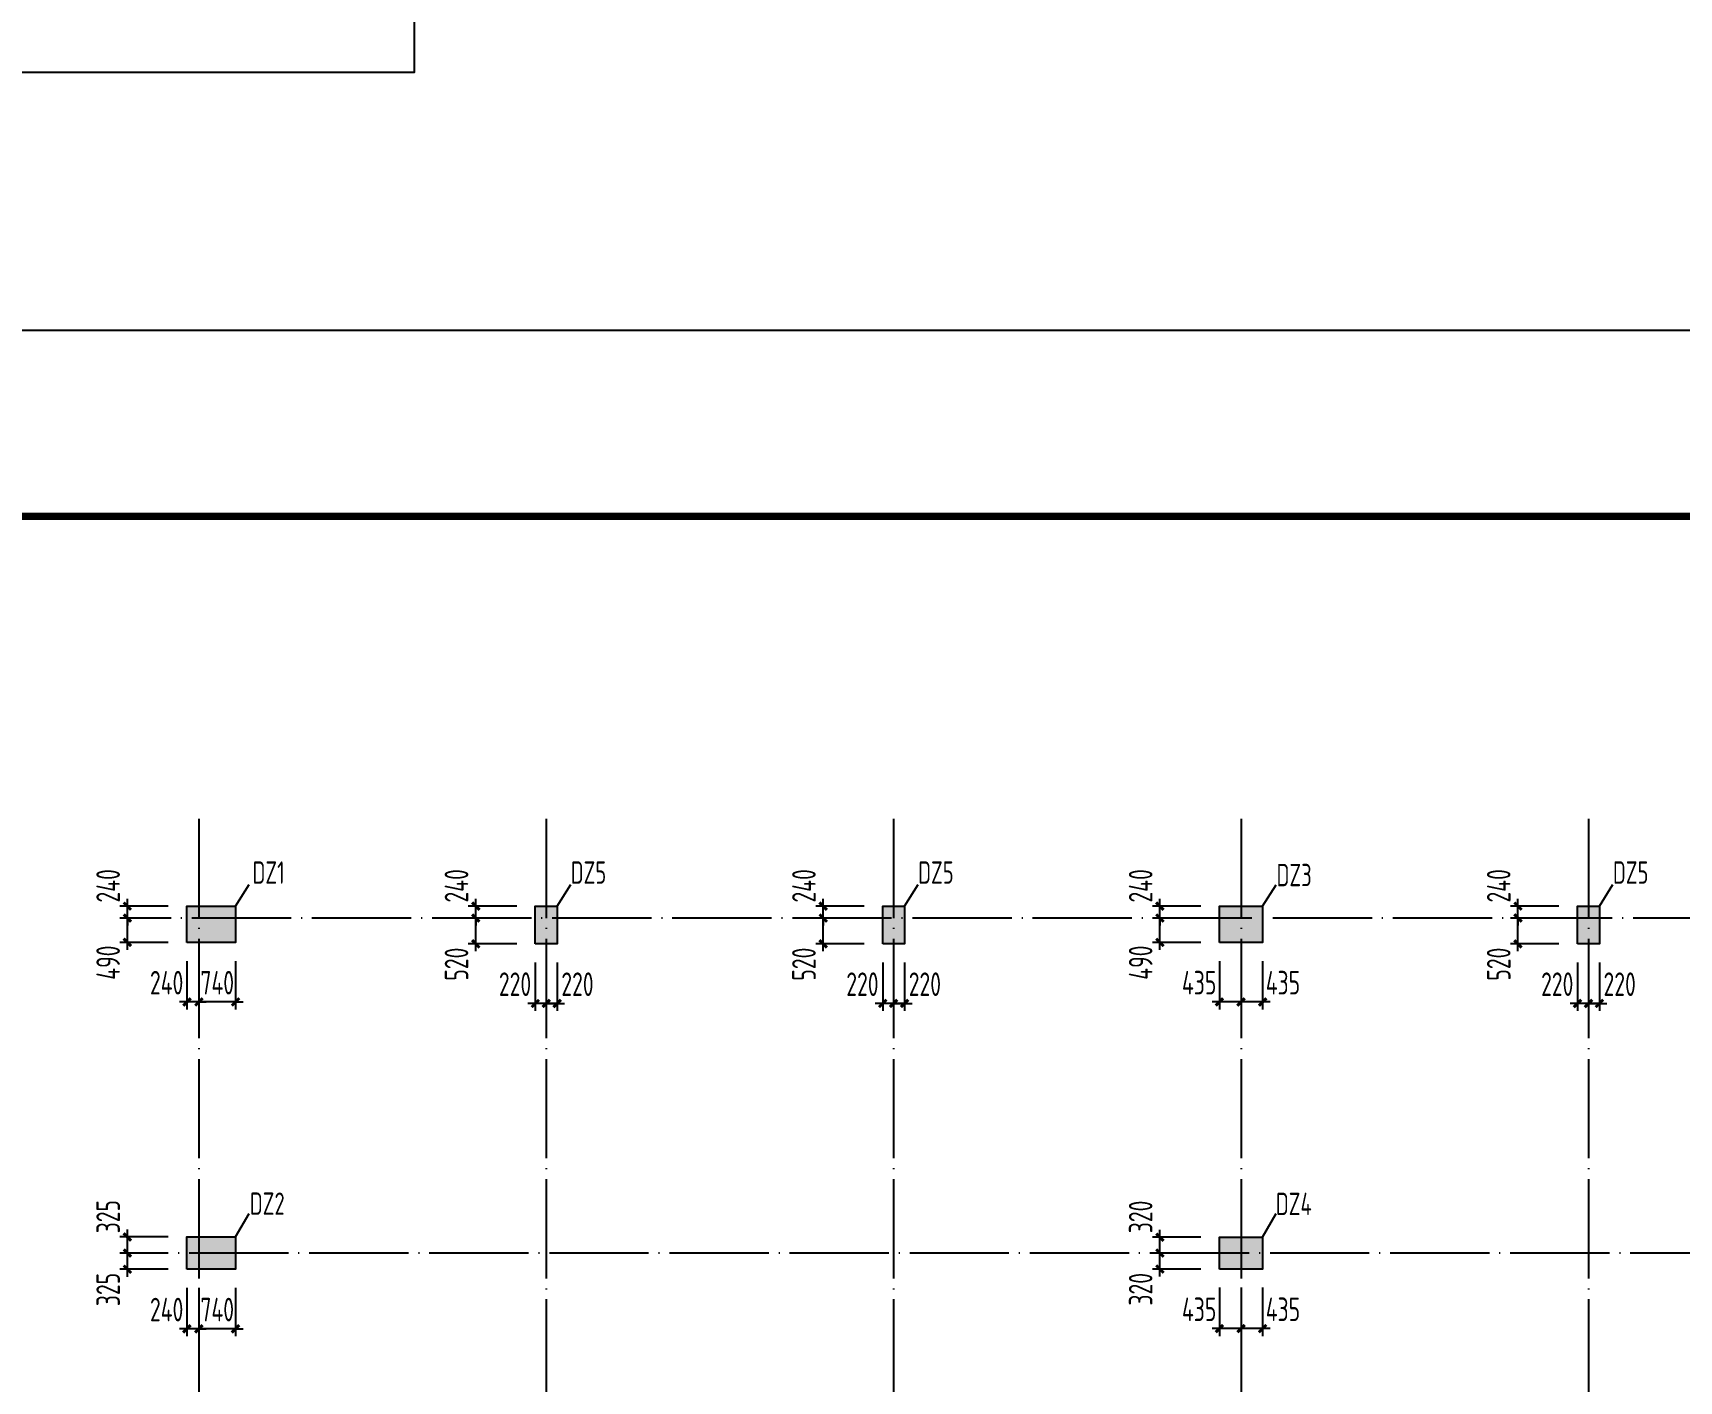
# Model space of a CAD drawing. Extents: x 2072855 to 2883818, y 17306032 to 17674225.
# Drawn here: x 2264666 to 2297835, y 17563977 to 17591136 of the extents above; entities that cross this region are included whole.
import ezdxf
from ezdxf.enums import TextEntityAlignment as Align

# ---------------------------------------------------------------- set-up
doc = ezdxf.new("R2010")
doc.units = 0
doc.header["$LTSCALE"] = 1000
doc.header["$MEASUREMENT"] = 0
doc.linetypes.add('DOTE', pattern=[2.42, 2, -0.2, 0.02, -0.2])
doc.layers.get('Defpoints').update_dxf_attribs({"color": 250})
for name, color, linetype in [('3T_WOOD', 21, 'Continuous'), ('COLU', 253, 'Continuous'), ('COLU_DIM', 3, 'Continuous'), ('COLU_HATCH', 251, 'Continuous'), ('DOTE', 1, 'DOTE'), ('STAIR', 4, 'Continuous'), ('TK', 4, 'Continuous')]:
    doc.layers.add(name, color=color, linetype=linetype)
doc.styles.add('TSSD_Dimension', font='Tssdeng.shx', dxfattribs={"width": 0.7, "bigfont": 'hztxt.shx'})
doc.styles.add('TSSD_REIN', font='tssdeng.shx', dxfattribs={"width": 0.7, "bigfont": 'tssdchn.shx'})
doc.dimstyles.new('TSSD_150_150', dxfattribs={"dimtxt": 475, "dimasz": 150, "dimexe": 150, "dimexo": 375, "dimgap": 150, "dimtad": 1, "dimdec": 0, "dimzin": 0, "dimdsep": 46, "dimtxsty": 'TSSD_Dimension', "dimblk": 'ARCHTICK', "dimcen": 0, "dimdle": 150, "dimclrt": 7, "dimadec": 0, "dimazin": 0, "dimtfac": 1, "dimtdec": 0, "dimtix": 1, "dimtmove": 2, "dimatfit": 3, "dimfxl": 0, "dimtolj": 1, "dimtzin": 0, "dimarcsym": 0})

# ---------------------------------------------------------------- blocks, each defined once
blk = doc.blocks.new('GeYuanFrame_78813756', base_point=(18.76, 4.34))
at = {"layer": 'TK'}
blk.add_lwpolyline([(18.76, 424.34), (686.76, 424.34), (686.76, 4.34), (18.76, 4.34), (18.76, 424.34)], dxfattribs=at)
at = {"layer": 'TK', "const_width": 1}
blk.add_lwpolyline([(676.76, 414.34), (43.76, 414.34), (43.76, 14.34), (676.76, 14.34)], close=True, dxfattribs=at)
blk = doc.blocks.new('_ArchTick')
at = {"color": 0, "linetype": 'ByBlock', "const_width": 0.4}
blk.add_lwpolyline([(-0.5, -0.5), (0.5, 0.5)], dxfattribs=at)
blk = doc.blocks.new('*D321')
at = {"layer": 'COLU_DIM', "color": 0, "lineweight": -2}
for p, q in [((2268009, 17565854), (2268009, 17564879)), ((2268749, 17565854), (2268749, 17564879)), ((2268009, 17565029), (2267859, 17565029)), ((2268749, 17565029), (2268009, 17565029)), ((2268749, 17565029), (2268899, 17565029))]:
    blk.add_line(p, q, dxfattribs=at)
at = {"layer": 'Defpoints', "color": 0}
for p in [(2268009, 17566229), (2268749, 17566229), (2268009, 17565029)]:
    blk.add_point(p, dxfattribs=at)
at = {"layer": 'COLU_DIM', "color": 0, "lineweight": -2, "xscale": 150, "yscale": 150, "zscale": 150}
blk.add_blockref('_ArchTick', (2268009, 17565029), dxfattribs=at)
at = {"layer": 'COLU_DIM', "color": 0, "lineweight": -2, "xscale": 150, "yscale": 150, "zscale": 150, "rotation": 180}
blk.add_blockref('_ArchTick', (2268749, 17565029), dxfattribs=at)
at = {"layer": 'COLU_DIM', "color": 7, "insert": (2268379, 17565417), "char_height": 475, "attachment_point": 5, "style": 'TSSD_Dimension'}
blk.add_mtext('\\A1;740', dxfattribs=at)
blk = doc.blocks.new('*D322')
at = {"layer": 'COLU_DIM', "color": 0, "lineweight": -2}
for p, q in [((2267769, 17565854), (2267769, 17564879)), ((2268009, 17565854), (2268009, 17564879)), ((2267769, 17565029), (2267619, 17565029)), ((2268009, 17565029), (2267769, 17565029)), ((2268009, 17565029), (2268159, 17565029))]:
    blk.add_line(p, q, dxfattribs=at)
at = {"layer": 'Defpoints', "color": 0}
for p in [(2267769, 17566229), (2268009, 17566229), (2267769, 17565029)]:
    blk.add_point(p, dxfattribs=at)
at = {"layer": 'COLU_DIM', "color": 0, "lineweight": -2, "xscale": 150, "yscale": 150, "zscale": 150}
blk.add_blockref('_ArchTick', (2267769, 17565029), dxfattribs=at)
at = {"layer": 'COLU_DIM', "color": 0, "lineweight": -2, "xscale": 150, "yscale": 150, "zscale": 150, "rotation": 180}
blk.add_blockref('_ArchTick', (2268009, 17565029), dxfattribs=at)
at = {"layer": 'COLU_DIM', "color": 7, "insert": (2267360, 17565417), "char_height": 475, "attachment_point": 5, "style": 'TSSD_Dimension'}
blk.add_mtext('\\A1;240', dxfattribs=at)
blk = doc.blocks.new('*D323')
at = {"layer": 'COLU_DIM', "color": 0, "lineweight": -2}
for p, q in [((2267394, 17566554), (2266419, 17566554)), ((2266569, 17566079), (2266569, 17566704)), ((2267394, 17566229), (2266419, 17566229))]:
    blk.add_line(p, q, dxfattribs=at)
at = {"layer": 'Defpoints', "color": 0}
for p in [(2266569, 17566554), (2267769, 17566554), (2267769, 17566229)]:
    blk.add_point(p, dxfattribs=at)
at = {"layer": 'COLU_DIM', "color": 0, "lineweight": -2, "xscale": 150, "yscale": 150, "zscale": 150}
for p, rotation in [((2266569, 17566554), 90), ((2266569, 17566229), 270)]:
    blk.add_blockref('_ArchTick', p, dxfattribs=dict(at, rotation=rotation))
at = {"layer": 'COLU_DIM', "color": 7, "insert": (2266181, 17565821), "char_height": 475, "attachment_point": 5, "rotation": 90, "style": 'TSSD_Dimension'}
blk.add_mtext('\\A1;325', dxfattribs=at)
blk = doc.blocks.new('*D324')
at = {"layer": 'COLU_DIM', "color": 0, "lineweight": -2}
for p, q in [((2267394, 17566879), (2266419, 17566879)), ((2266569, 17566404), (2266569, 17567029)), ((2267394, 17566554), (2266419, 17566554))]:
    blk.add_line(p, q, dxfattribs=at)
at = {"layer": 'Defpoints', "color": 0}
for p in [(2266569, 17566879), (2267769, 17566879), (2267769, 17566554)]:
    blk.add_point(p, dxfattribs=at)
at = {"layer": 'COLU_DIM', "color": 0, "lineweight": -2, "xscale": 150, "yscale": 150, "zscale": 150}
for p, rotation in [((2266569, 17566879), 90), ((2266569, 17566554), 270)]:
    blk.add_blockref('_ArchTick', p, dxfattribs=dict(at, rotation=rotation))
at = {"layer": 'COLU_DIM', "color": 7, "insert": (2266181, 17567288), "char_height": 475, "attachment_point": 5, "rotation": 90, "style": 'TSSD_Dimension'}
blk.add_mtext('\\A1;325', dxfattribs=at)
blk = doc.blocks.new('*D325')
at = {"layer": 'COLU_DIM', "color": 0, "lineweight": -2}
for p, q in [((2268009, 17572439), (2268009, 17571464)), ((2268749, 17572439), (2268749, 17571464)), ((2268009, 17571614), (2267859, 17571614)), ((2268749, 17571614), (2268009, 17571614)), ((2268749, 17571614), (2268899, 17571614))]:
    blk.add_line(p, q, dxfattribs=at)
at = {"layer": 'Defpoints', "color": 0}
for p in [(2268009, 17572814), (2268749, 17572814), (2268009, 17571614)]:
    blk.add_point(p, dxfattribs=at)
at = {"layer": 'COLU_DIM', "color": 0, "lineweight": -2, "xscale": 150, "yscale": 150, "zscale": 150}
blk.add_blockref('_ArchTick', (2268009, 17571614), dxfattribs=at)
at = {"layer": 'COLU_DIM', "color": 0, "lineweight": -2, "xscale": 150, "yscale": 150, "zscale": 150, "rotation": 180}
blk.add_blockref('_ArchTick', (2268749, 17571614), dxfattribs=at)
at = {"layer": 'COLU_DIM', "color": 7, "insert": (2268379, 17572002), "char_height": 475, "attachment_point": 5, "style": 'TSSD_Dimension'}
blk.add_mtext('\\A1;740', dxfattribs=at)
blk = doc.blocks.new('*D326')
at = {"layer": 'COLU_DIM', "color": 0, "lineweight": -2}
for p, q in [((2267769, 17572439), (2267769, 17571464)), ((2268009, 17572439), (2268009, 17571464)), ((2267769, 17571614), (2267619, 17571614)), ((2268009, 17571614), (2267769, 17571614)), ((2268009, 17571614), (2268159, 17571614))]:
    blk.add_line(p, q, dxfattribs=at)
at = {"layer": 'Defpoints', "color": 0}
for p in [(2267769, 17572814), (2268009, 17572814), (2267769, 17571614)]:
    blk.add_point(p, dxfattribs=at)
at = {"layer": 'COLU_DIM', "color": 0, "lineweight": -2, "xscale": 150, "yscale": 150, "zscale": 150}
blk.add_blockref('_ArchTick', (2267769, 17571614), dxfattribs=at)
at = {"layer": 'COLU_DIM', "color": 0, "lineweight": -2, "xscale": 150, "yscale": 150, "zscale": 150, "rotation": 180}
blk.add_blockref('_ArchTick', (2268009, 17571614), dxfattribs=at)
at = {"layer": 'COLU_DIM', "color": 7, "insert": (2267360, 17572002), "char_height": 475, "attachment_point": 5, "style": 'TSSD_Dimension'}
blk.add_mtext('\\A1;240', dxfattribs=at)
blk = doc.blocks.new('*D327')
at = {"layer": 'COLU_DIM', "color": 0, "lineweight": -2}
for p, q in [((2267394, 17573304), (2266419, 17573304)), ((2266569, 17572664), (2266569, 17573454)), ((2267394, 17572814), (2266419, 17572814))]:
    blk.add_line(p, q, dxfattribs=at)
at = {"layer": 'Defpoints', "color": 0}
for p in [(2266569, 17573304), (2267769, 17573304), (2267769, 17572814)]:
    blk.add_point(p, dxfattribs=at)
at = {"layer": 'COLU_DIM', "color": 0, "lineweight": -2, "xscale": 150, "yscale": 150, "zscale": 150}
for p, rotation in [((2266569, 17573304), 90), ((2266569, 17572814), 270)]:
    blk.add_blockref('_ArchTick', p, dxfattribs=dict(at, rotation=rotation))
at = {"layer": 'COLU_DIM', "color": 7, "insert": (2266181, 17572406), "char_height": 475, "attachment_point": 5, "rotation": 90, "style": 'TSSD_Dimension'}
blk.add_mtext('\\A1;490', dxfattribs=at)
blk = doc.blocks.new('*D328')
at = {"layer": 'COLU_DIM', "color": 0, "lineweight": -2}
for p, q in [((2267394, 17573544), (2266419, 17573544)), ((2266569, 17573544), (2266569, 17573694)), ((2266569, 17573304), (2266569, 17573544)), ((2267394, 17573304), (2266419, 17573304)), ((2266569, 17573304), (2266569, 17573154))]:
    blk.add_line(p, q, dxfattribs=at)
at = {"layer": 'Defpoints', "color": 0}
for p in [(2266569, 17573544), (2267769, 17573544), (2267769, 17573304)]:
    blk.add_point(p, dxfattribs=at)
at = {"layer": 'COLU_DIM', "color": 0, "lineweight": -2, "xscale": 150, "yscale": 150, "zscale": 150}
for p, rotation in [((2266569, 17573544), 270), ((2266569, 17573304), 90)]:
    blk.add_blockref('_ArchTick', p, dxfattribs=dict(at, rotation=rotation))
at = {"layer": 'COLU_DIM', "color": 7, "insert": (2266181, 17573953), "char_height": 475, "attachment_point": 5, "rotation": 90, "style": 'TSSD_Dimension'}
blk.add_mtext('\\A1;240', dxfattribs=at)
blk = doc.blocks.new('*D337')
at = {"layer": 'COLU_DIM', "color": 0, "lineweight": -2}
for p, q in [((2289009, 17572439), (2289009, 17571464)), ((2289444, 17572439), (2289444, 17571464)), ((2289594, 17571614), (2288859, 17571614))]:
    blk.add_line(p, q, dxfattribs=at)
at = {"layer": 'Defpoints', "color": 0}
for p in [(2289009, 17572814), (2289444, 17572814), (2289009, 17571614)]:
    blk.add_point(p, dxfattribs=at)
at = {"layer": 'COLU_DIM', "color": 0, "lineweight": -2, "xscale": 150, "yscale": 150, "zscale": 150, "rotation": 180}
blk.add_blockref('_ArchTick', (2289009, 17571614), dxfattribs=at)
at = {"layer": 'COLU_DIM', "color": 0, "lineweight": -2, "xscale": 150, "yscale": 150, "zscale": 150}
blk.add_blockref('_ArchTick', (2289444, 17571614), dxfattribs=at)
at = {"layer": 'COLU_DIM', "color": 7, "insert": (2289853, 17572002), "char_height": 475, "attachment_point": 5, "style": 'TSSD_Dimension'}
blk.add_mtext('\\A1;435', dxfattribs=at)
blk = doc.blocks.new('*D338')
at = {"layer": 'COLU_DIM', "color": 0, "lineweight": -2}
for p, q in [((2288574, 17572439), (2288574, 17571464)), ((2289009, 17572439), (2289009, 17571464)), ((2289159, 17571614), (2288424, 17571614))]:
    blk.add_line(p, q, dxfattribs=at)
at = {"layer": 'Defpoints', "color": 0}
for p in [(2288574, 17572814), (2289009, 17572814), (2288574, 17571614)]:
    blk.add_point(p, dxfattribs=at)
at = {"layer": 'COLU_DIM', "color": 0, "lineweight": -2, "xscale": 150, "yscale": 150, "zscale": 150, "rotation": 180}
blk.add_blockref('_ArchTick', (2288574, 17571614), dxfattribs=at)
at = {"layer": 'COLU_DIM', "color": 0, "lineweight": -2, "xscale": 150, "yscale": 150, "zscale": 150}
blk.add_blockref('_ArchTick', (2289009, 17571614), dxfattribs=at)
at = {"layer": 'COLU_DIM', "color": 7, "insert": (2288165, 17572002), "char_height": 475, "attachment_point": 5, "style": 'TSSD_Dimension'}
blk.add_mtext('\\A1;435', dxfattribs=at)
blk = doc.blocks.new('*D339')
at = {"layer": 'COLU_DIM', "color": 0, "lineweight": -2}
for p, q in [((2288199, 17573304), (2287224, 17573304)), ((2287374, 17572664), (2287374, 17573454)), ((2288199, 17572814), (2287224, 17572814))]:
    blk.add_line(p, q, dxfattribs=at)
at = {"layer": 'Defpoints', "color": 0}
for p in [(2287374, 17573304), (2288574, 17573304), (2288574, 17572814)]:
    blk.add_point(p, dxfattribs=at)
at = {"layer": 'COLU_DIM', "color": 0, "lineweight": -2, "xscale": 150, "yscale": 150, "zscale": 150}
for p, rotation in [((2287374, 17573304), 90), ((2287374, 17572814), 270)]:
    blk.add_blockref('_ArchTick', p, dxfattribs=dict(at, rotation=rotation))
at = {"layer": 'COLU_DIM', "color": 7, "insert": (2286986, 17572406), "char_height": 475, "attachment_point": 5, "rotation": 90, "style": 'TSSD_Dimension'}
blk.add_mtext('\\A1;490', dxfattribs=at)
blk = doc.blocks.new('*D340')
at = {"layer": 'COLU_DIM', "color": 0, "lineweight": -2}
for p, q in [((2288199, 17573544), (2287224, 17573544)), ((2287374, 17573544), (2287374, 17573694)), ((2287374, 17573304), (2287374, 17573544)), ((2288199, 17573304), (2287224, 17573304)), ((2287374, 17573304), (2287374, 17573154))]:
    blk.add_line(p, q, dxfattribs=at)
at = {"layer": 'Defpoints', "color": 0}
for p in [(2287374, 17573544), (2288574, 17573544), (2288574, 17573304)]:
    blk.add_point(p, dxfattribs=at)
at = {"layer": 'COLU_DIM', "color": 0, "lineweight": -2, "xscale": 150, "yscale": 150, "zscale": 150}
for p, rotation in [((2287374, 17573544), 270), ((2287374, 17573304), 90)]:
    blk.add_blockref('_ArchTick', p, dxfattribs=dict(at, rotation=rotation))
at = {"layer": 'COLU_DIM', "color": 7, "insert": (2286986, 17573953), "char_height": 475, "attachment_point": 5, "rotation": 90, "style": 'TSSD_Dimension'}
blk.add_mtext('\\A1;240', dxfattribs=at)
blk = doc.blocks.new('*D341')
at = {"layer": 'COLU_DIM', "color": 0, "lineweight": -2}
for p, q in [((2289009, 17565859), (2289009, 17564884)), ((2289444, 17565859), (2289444, 17564884)), ((2289594, 17565034), (2288859, 17565034))]:
    blk.add_line(p, q, dxfattribs=at)
at = {"layer": 'Defpoints', "color": 0}
for p in [(2289009, 17566234), (2289444, 17566234), (2289009, 17565034)]:
    blk.add_point(p, dxfattribs=at)
at = {"layer": 'COLU_DIM', "color": 0, "lineweight": -2, "xscale": 150, "yscale": 150, "zscale": 150, "rotation": 180}
blk.add_blockref('_ArchTick', (2289009, 17565034), dxfattribs=at)
at = {"layer": 'COLU_DIM', "color": 0, "lineweight": -2, "xscale": 150, "yscale": 150, "zscale": 150}
blk.add_blockref('_ArchTick', (2289444, 17565034), dxfattribs=at)
at = {"layer": 'COLU_DIM', "color": 7, "insert": (2289853, 17565422), "char_height": 475, "attachment_point": 5, "style": 'TSSD_Dimension'}
blk.add_mtext('\\A1;435', dxfattribs=at)
blk = doc.blocks.new('*D342')
at = {"layer": 'COLU_DIM', "color": 0, "lineweight": -2}
for p, q in [((2288574, 17565859), (2288574, 17564884)), ((2289009, 17565859), (2289009, 17564884)), ((2289159, 17565034), (2288424, 17565034))]:
    blk.add_line(p, q, dxfattribs=at)
at = {"layer": 'Defpoints', "color": 0}
for p in [(2288574, 17566234), (2289009, 17566234), (2288574, 17565034)]:
    blk.add_point(p, dxfattribs=at)
at = {"layer": 'COLU_DIM', "color": 0, "lineweight": -2, "xscale": 150, "yscale": 150, "zscale": 150, "rotation": 180}
blk.add_blockref('_ArchTick', (2288574, 17565034), dxfattribs=at)
at = {"layer": 'COLU_DIM', "color": 0, "lineweight": -2, "xscale": 150, "yscale": 150, "zscale": 150}
blk.add_blockref('_ArchTick', (2289009, 17565034), dxfattribs=at)
at = {"layer": 'COLU_DIM', "color": 7, "insert": (2288165, 17565422), "char_height": 475, "attachment_point": 5, "style": 'TSSD_Dimension'}
blk.add_mtext('\\A1;435', dxfattribs=at)
blk = doc.blocks.new('*D343')
at = {"layer": 'COLU_DIM', "color": 0, "lineweight": -2}
for p, q in [((2288199, 17566554), (2287224, 17566554)), ((2287374, 17566084), (2287374, 17566704)), ((2288199, 17566234), (2287224, 17566234))]:
    blk.add_line(p, q, dxfattribs=at)
at = {"layer": 'Defpoints', "color": 0}
for p in [(2287374, 17566554), (2288574, 17566554), (2288574, 17566234)]:
    blk.add_point(p, dxfattribs=at)
at = {"layer": 'COLU_DIM', "color": 0, "lineweight": -2, "xscale": 150, "yscale": 150, "zscale": 150}
for p, rotation in [((2287374, 17566554), 90), ((2287374, 17566234), 270)]:
    blk.add_blockref('_ArchTick', p, dxfattribs=dict(at, rotation=rotation))
at = {"layer": 'COLU_DIM', "color": 7, "insert": (2286986, 17565826), "char_height": 475, "attachment_point": 5, "rotation": 90, "style": 'TSSD_Dimension'}
blk.add_mtext('\\A1;320', dxfattribs=at)
blk = doc.blocks.new('*D344')
at = {"layer": 'COLU_DIM', "color": 0, "lineweight": -2}
for p, q in [((2288199, 17566874), (2287224, 17566874)), ((2287374, 17566404), (2287374, 17567024)), ((2288199, 17566554), (2287224, 17566554))]:
    blk.add_line(p, q, dxfattribs=at)
at = {"layer": 'Defpoints', "color": 0}
for p in [(2287374, 17566874), (2288574, 17566874), (2288574, 17566554)]:
    blk.add_point(p, dxfattribs=at)
at = {"layer": 'COLU_DIM', "color": 0, "lineweight": -2, "xscale": 150, "yscale": 150, "zscale": 150}
for p, rotation in [((2287374, 17566874), 90), ((2287374, 17566554), 270)]:
    blk.add_blockref('_ArchTick', p, dxfattribs=dict(at, rotation=rotation))
at = {"layer": 'COLU_DIM', "color": 7, "insert": (2286986, 17567283), "char_height": 475, "attachment_point": 5, "rotation": 90, "style": 'TSSD_Dimension'}
blk.add_mtext('\\A1;320', dxfattribs=at)
blk = doc.blocks.new('*D429')
at = {"layer": 'COLU_DIM', "color": 0, "lineweight": -2}
for p, q in [((2275009, 17572409), (2275009, 17571434)), ((2275229, 17572409), (2275229, 17571434)), ((2275009, 17571584), (2274859, 17571584)), ((2275229, 17571584), (2275009, 17571584)), ((2275229, 17571584), (2275379, 17571584))]:
    blk.add_line(p, q, dxfattribs=at)
at = {"layer": 'Defpoints', "color": 0}
for p in [(2275009, 17572784), (2275229, 17572784), (2275009, 17571584)]:
    blk.add_point(p, dxfattribs=at)
at = {"layer": 'COLU_DIM', "color": 0, "lineweight": -2, "xscale": 150, "yscale": 150, "zscale": 150}
blk.add_blockref('_ArchTick', (2275009, 17571584), dxfattribs=at)
at = {"layer": 'COLU_DIM', "color": 0, "lineweight": -2, "xscale": 150, "yscale": 150, "zscale": 150, "rotation": 180}
blk.add_blockref('_ArchTick', (2275229, 17571584), dxfattribs=at)
at = {"layer": 'COLU_DIM', "color": 7, "insert": (2275638, 17571972), "char_height": 475, "attachment_point": 5, "style": 'TSSD_Dimension'}
blk.add_mtext('\\A1;220', dxfattribs=at)
blk = doc.blocks.new('*D430')
at = {"layer": 'COLU_DIM', "color": 0, "lineweight": -2}
for p, q in [((2274789, 17572409), (2274789, 17571434)), ((2275009, 17572409), (2275009, 17571434)), ((2274789, 17571584), (2274639, 17571584)), ((2275009, 17571584), (2274789, 17571584)), ((2275009, 17571584), (2275159, 17571584))]:
    blk.add_line(p, q, dxfattribs=at)
at = {"layer": 'Defpoints', "color": 0}
for p in [(2274789, 17572784), (2275009, 17572784), (2274789, 17571584)]:
    blk.add_point(p, dxfattribs=at)
at = {"layer": 'COLU_DIM', "color": 0, "lineweight": -2, "xscale": 150, "yscale": 150, "zscale": 150}
blk.add_blockref('_ArchTick', (2274789, 17571584), dxfattribs=at)
at = {"layer": 'COLU_DIM', "color": 0, "lineweight": -2, "xscale": 150, "yscale": 150, "zscale": 150, "rotation": 180}
blk.add_blockref('_ArchTick', (2275009, 17571584), dxfattribs=at)
at = {"layer": 'COLU_DIM', "color": 7, "insert": (2274380, 17571972), "char_height": 475, "attachment_point": 5, "style": 'TSSD_Dimension'}
blk.add_mtext('\\A1;220', dxfattribs=at)
blk = doc.blocks.new('*D431')
at = {"layer": 'COLU_DIM', "color": 0, "lineweight": -2}
for p, q in [((2274414, 17573304), (2273439, 17573304)), ((2273589, 17572634), (2273589, 17573454)), ((2274414, 17572784), (2273439, 17572784))]:
    blk.add_line(p, q, dxfattribs=at)
at = {"layer": 'Defpoints', "color": 0}
for p in [(2273589, 17573304), (2274789, 17573304), (2274789, 17572784)]:
    blk.add_point(p, dxfattribs=at)
at = {"layer": 'COLU_DIM', "color": 0, "lineweight": -2, "xscale": 150, "yscale": 150, "zscale": 150}
for p, rotation in [((2273589, 17573304), 90), ((2273589, 17572784), 270)]:
    blk.add_blockref('_ArchTick', p, dxfattribs=dict(at, rotation=rotation))
at = {"layer": 'COLU_DIM', "color": 7, "insert": (2273201, 17572376), "char_height": 475, "attachment_point": 5, "rotation": 90, "style": 'TSSD_Dimension'}
blk.add_mtext('\\A1;520', dxfattribs=at)
blk = doc.blocks.new('*D432')
at = {"layer": 'COLU_DIM', "color": 0, "lineweight": -2}
for p, q in [((2274414, 17573544), (2273439, 17573544)), ((2273589, 17573544), (2273589, 17573694)), ((2273589, 17573304), (2273589, 17573544)), ((2274414, 17573304), (2273439, 17573304)), ((2273589, 17573304), (2273589, 17573154))]:
    blk.add_line(p, q, dxfattribs=at)
at = {"layer": 'Defpoints', "color": 0}
for p in [(2273589, 17573544), (2274789, 17573544), (2274789, 17573304)]:
    blk.add_point(p, dxfattribs=at)
at = {"layer": 'COLU_DIM', "color": 0, "lineweight": -2, "xscale": 150, "yscale": 150, "zscale": 150}
for p, rotation in [((2273589, 17573544), 270), ((2273589, 17573304), 90)]:
    blk.add_blockref('_ArchTick', p, dxfattribs=dict(at, rotation=rotation))
at = {"layer": 'COLU_DIM', "color": 7, "insert": (2273201, 17573953), "char_height": 475, "attachment_point": 5, "rotation": 90, "style": 'TSSD_Dimension'}
blk.add_mtext('\\A1;240', dxfattribs=at)
blk = doc.blocks.new('*D433')
at = {"layer": 'COLU_DIM', "color": 0, "lineweight": -2}
for p, q in [((2282009, 17572409), (2282009, 17571434)), ((2282229, 17572409), (2282229, 17571434)), ((2282009, 17571584), (2281859, 17571584)), ((2282229, 17571584), (2282009, 17571584)), ((2282229, 17571584), (2282379, 17571584))]:
    blk.add_line(p, q, dxfattribs=at)
at = {"layer": 'Defpoints', "color": 0}
for p in [(2282009, 17572784), (2282229, 17572784), (2282009, 17571584)]:
    blk.add_point(p, dxfattribs=at)
at = {"layer": 'COLU_DIM', "color": 0, "lineweight": -2, "xscale": 150, "yscale": 150, "zscale": 150}
blk.add_blockref('_ArchTick', (2282009, 17571584), dxfattribs=at)
at = {"layer": 'COLU_DIM', "color": 0, "lineweight": -2, "xscale": 150, "yscale": 150, "zscale": 150, "rotation": 180}
blk.add_blockref('_ArchTick', (2282229, 17571584), dxfattribs=at)
at = {"layer": 'COLU_DIM', "color": 7, "insert": (2282638, 17571972), "char_height": 475, "attachment_point": 5, "style": 'TSSD_Dimension'}
blk.add_mtext('\\A1;220', dxfattribs=at)
blk = doc.blocks.new('*D434')
at = {"layer": 'COLU_DIM', "color": 0, "lineweight": -2}
for p, q in [((2281789, 17572409), (2281789, 17571434)), ((2282009, 17572409), (2282009, 17571434)), ((2281789, 17571584), (2281639, 17571584)), ((2282009, 17571584), (2281789, 17571584)), ((2282009, 17571584), (2282159, 17571584))]:
    blk.add_line(p, q, dxfattribs=at)
at = {"layer": 'Defpoints', "color": 0}
for p in [(2281789, 17572784), (2282009, 17572784), (2281789, 17571584)]:
    blk.add_point(p, dxfattribs=at)
at = {"layer": 'COLU_DIM', "color": 0, "lineweight": -2, "xscale": 150, "yscale": 150, "zscale": 150}
blk.add_blockref('_ArchTick', (2281789, 17571584), dxfattribs=at)
at = {"layer": 'COLU_DIM', "color": 0, "lineweight": -2, "xscale": 150, "yscale": 150, "zscale": 150, "rotation": 180}
blk.add_blockref('_ArchTick', (2282009, 17571584), dxfattribs=at)
at = {"layer": 'COLU_DIM', "color": 7, "insert": (2281380, 17571972), "char_height": 475, "attachment_point": 5, "style": 'TSSD_Dimension'}
blk.add_mtext('\\A1;220', dxfattribs=at)
blk = doc.blocks.new('*D435')
at = {"layer": 'COLU_DIM', "color": 0, "lineweight": -2}
for p, q in [((2281414, 17573304), (2280439, 17573304)), ((2280589, 17572634), (2280589, 17573454)), ((2281414, 17572784), (2280439, 17572784))]:
    blk.add_line(p, q, dxfattribs=at)
at = {"layer": 'Defpoints', "color": 0}
for p in [(2280589, 17573304), (2281789, 17573304), (2281789, 17572784)]:
    blk.add_point(p, dxfattribs=at)
at = {"layer": 'COLU_DIM', "color": 0, "lineweight": -2, "xscale": 150, "yscale": 150, "zscale": 150}
for p, rotation in [((2280589, 17573304), 90), ((2280589, 17572784), 270)]:
    blk.add_blockref('_ArchTick', p, dxfattribs=dict(at, rotation=rotation))
at = {"layer": 'COLU_DIM', "color": 7, "insert": (2280201, 17572376), "char_height": 475, "attachment_point": 5, "rotation": 90, "style": 'TSSD_Dimension'}
blk.add_mtext('\\A1;520', dxfattribs=at)
blk = doc.blocks.new('*D436')
at = {"layer": 'COLU_DIM', "color": 0, "lineweight": -2}
for p, q in [((2281414, 17573544), (2280439, 17573544)), ((2280589, 17573544), (2280589, 17573694)), ((2280589, 17573304), (2280589, 17573544)), ((2281414, 17573304), (2280439, 17573304)), ((2280589, 17573304), (2280589, 17573154))]:
    blk.add_line(p, q, dxfattribs=at)
at = {"layer": 'Defpoints', "color": 0}
for p in [(2280589, 17573544), (2281789, 17573544), (2281789, 17573304)]:
    blk.add_point(p, dxfattribs=at)
at = {"layer": 'COLU_DIM', "color": 0, "lineweight": -2, "xscale": 150, "yscale": 150, "zscale": 150}
for p, rotation in [((2280589, 17573544), 270), ((2280589, 17573304), 90)]:
    blk.add_blockref('_ArchTick', p, dxfattribs=dict(at, rotation=rotation))
at = {"layer": 'COLU_DIM', "color": 7, "insert": (2280201, 17573953), "char_height": 475, "attachment_point": 5, "rotation": 90, "style": 'TSSD_Dimension'}
blk.add_mtext('\\A1;240', dxfattribs=at)
blk = doc.blocks.new('*D437')
at = {"layer": 'COLU_DIM', "color": 0, "lineweight": -2}
for p, q in [((2296009, 17572409), (2296009, 17571434)), ((2296229, 17572409), (2296229, 17571434)), ((2296009, 17571584), (2295859, 17571584)), ((2296229, 17571584), (2296009, 17571584)), ((2296229, 17571584), (2296379, 17571584))]:
    blk.add_line(p, q, dxfattribs=at)
at = {"layer": 'Defpoints', "color": 0}
for p in [(2296009, 17572784), (2296229, 17572784), (2296009, 17571584)]:
    blk.add_point(p, dxfattribs=at)
at = {"layer": 'COLU_DIM', "color": 0, "lineweight": -2, "xscale": 150, "yscale": 150, "zscale": 150}
blk.add_blockref('_ArchTick', (2296009, 17571584), dxfattribs=at)
at = {"layer": 'COLU_DIM', "color": 0, "lineweight": -2, "xscale": 150, "yscale": 150, "zscale": 150, "rotation": 180}
blk.add_blockref('_ArchTick', (2296229, 17571584), dxfattribs=at)
at = {"layer": 'COLU_DIM', "color": 7, "insert": (2296638, 17571972), "char_height": 475, "attachment_point": 5, "style": 'TSSD_Dimension'}
blk.add_mtext('\\A1;220', dxfattribs=at)
blk = doc.blocks.new('*D438')
at = {"layer": 'COLU_DIM', "color": 0, "lineweight": -2}
for p, q in [((2295789, 17572409), (2295789, 17571434)), ((2296009, 17572409), (2296009, 17571434)), ((2295789, 17571584), (2295639, 17571584)), ((2296009, 17571584), (2295789, 17571584)), ((2296009, 17571584), (2296159, 17571584))]:
    blk.add_line(p, q, dxfattribs=at)
at = {"layer": 'Defpoints', "color": 0}
for p in [(2295789, 17572784), (2296009, 17572784), (2295789, 17571584)]:
    blk.add_point(p, dxfattribs=at)
at = {"layer": 'COLU_DIM', "color": 0, "lineweight": -2, "xscale": 150, "yscale": 150, "zscale": 150}
blk.add_blockref('_ArchTick', (2295789, 17571584), dxfattribs=at)
at = {"layer": 'COLU_DIM', "color": 0, "lineweight": -2, "xscale": 150, "yscale": 150, "zscale": 150, "rotation": 180}
blk.add_blockref('_ArchTick', (2296009, 17571584), dxfattribs=at)
at = {"layer": 'COLU_DIM', "color": 7, "insert": (2295380, 17571972), "char_height": 475, "attachment_point": 5, "style": 'TSSD_Dimension'}
blk.add_mtext('\\A1;220', dxfattribs=at)
blk = doc.blocks.new('*D439')
at = {"layer": 'COLU_DIM', "color": 0, "lineweight": -2}
for p, q in [((2295414, 17573304), (2294439, 17573304)), ((2294589, 17572634), (2294589, 17573454)), ((2295414, 17572784), (2294439, 17572784))]:
    blk.add_line(p, q, dxfattribs=at)
at = {"layer": 'Defpoints', "color": 0}
for p in [(2294589, 17573304), (2295789, 17573304), (2295789, 17572784)]:
    blk.add_point(p, dxfattribs=at)
at = {"layer": 'COLU_DIM', "color": 0, "lineweight": -2, "xscale": 150, "yscale": 150, "zscale": 150}
for p, rotation in [((2294589, 17573304), 90), ((2294589, 17572784), 270)]:
    blk.add_blockref('_ArchTick', p, dxfattribs=dict(at, rotation=rotation))
at = {"layer": 'COLU_DIM', "color": 7, "insert": (2294201, 17572376), "char_height": 475, "attachment_point": 5, "rotation": 90, "style": 'TSSD_Dimension'}
blk.add_mtext('\\A1;520', dxfattribs=at)
blk = doc.blocks.new('*D440')
at = {"layer": 'COLU_DIM', "color": 0, "lineweight": -2}
for p, q in [((2295414, 17573544), (2294439, 17573544)), ((2294589, 17573544), (2294589, 17573694)), ((2294589, 17573304), (2294589, 17573544)), ((2295414, 17573304), (2294439, 17573304)), ((2294589, 17573304), (2294589, 17573154))]:
    blk.add_line(p, q, dxfattribs=at)
at = {"layer": 'Defpoints', "color": 0}
for p in [(2294589, 17573544), (2295789, 17573544), (2295789, 17573304)]:
    blk.add_point(p, dxfattribs=at)
at = {"layer": 'COLU_DIM', "color": 0, "lineweight": -2, "xscale": 150, "yscale": 150, "zscale": 150}
for p, rotation in [((2294589, 17573544), 270), ((2294589, 17573304), 90)]:
    blk.add_blockref('_ArchTick', p, dxfattribs=dict(at, rotation=rotation))
at = {"layer": 'COLU_DIM', "color": 7, "insert": (2294201, 17573953), "char_height": 475, "attachment_point": 5, "rotation": 90, "style": 'TSSD_Dimension'}
blk.add_mtext('\\A1;240', dxfattribs=at)
blk = doc.blocks.new('GeYuanFrame_76008807', base_point=(20.09, 4.53))
at = {"layer": 'TK'}
blk.add_lwpolyline([(20.09, 4.53), (20.09, 598.53), (861.09, 598.53), (861.09, 4.53)], close=True, dxfattribs=at)

msp = doc.modelspace()

# ---------------------------------------------------------------- hatches: boundary and pattern name
at = {"layer": 'COLU_HATCH'}
for points in [[(2267768.9, 17572814.2), (2267768.9, 17573544.2), (2268748.9, 17573544.2), (2268748.9, 17572814.2)], [(2274788.9, 17572784.2), (2274788.9, 17573544.2), (2275228.9, 17573544.2), (2275228.9, 17572784.2)], [(2281788.9, 17572784.2), (2281788.9, 17573544.2), (2282228.9, 17573544.2), (2282228.9, 17572784.2)], [(2288573.9, 17572814.2), (2288573.9, 17573544.2), (2289443.9, 17573544.2), (2289443.9, 17572814.2)], [(2295788.9, 17572784.2), (2295788.9, 17573544.2), (2296228.9, 17573544.2), (2296228.9, 17572784.2)], [(2267768.9, 17566229.2), (2267768.9, 17566879.2), (2268748.9, 17566879.2), (2268748.9, 17566229.2)], [(2288573.9, 17566234.2), (2288573.9, 17566874.2), (2289443.9, 17566874.2), (2289443.9, 17566234.2)]]:
    msp.add_hatch(color=256, dxfattribs=at).paths.add_polyline_path(points)

# ---------------------------------------------------------------- linework, layer by layer
at = {"layer": 'COLU'}
for points in [[(2267768.9, 17572814.2), (2267768.9, 17573544.2), (2268748.9, 17573544.2), (2268748.9, 17572814.2)], [(2274788.9, 17572784.2), (2274788.9, 17573544.2), (2275228.9, 17573544.2), (2275228.9, 17572784.2)], [(2281788.9, 17572784.2), (2281788.9, 17573544.2), (2282228.9, 17573544.2), (2282228.9, 17572784.2)], [(2288573.9, 17572814.2), (2288573.9, 17573544.2), (2289443.9, 17573544.2), (2289443.9, 17572814.2)], [(2295788.9, 17572784.2), (2295788.9, 17573544.2), (2296228.9, 17573544.2), (2296228.9, 17572784.2)], [(2267768.9, 17566229.2), (2267768.9, 17566879.2), (2268748.9, 17566879.2), (2268748.9, 17566229.2)], [(2288573.9, 17566234.2), (2288573.9, 17566874.2), (2289443.9, 17566874.2), (2289443.9, 17566234.2)]]:
    msp.add_lwpolyline(points, close=True, dxfattribs=at)
at = {"layer": 'DOTE'}
for p, q in [((2268008.9, 17575304.2), (2268008.9, 17510870.6)), ((2275008.9, 17575304.2), (2275008.9, 17510870.6)), ((2282008.9, 17575304.2), (2282008.9, 17510870.6)), ((2289008.9, 17575304.2), (2289008.9, 17510904.6)), ((2296008.9, 17575304.2), (2296008.9, 17510870.6)), ((2311008.9, 17573304.2), (2267020.9, 17573304.2)), ((2310952.6, 17566554.2), (2266964.6, 17566554.2))]:
    msp.add_line(p, q, dxfattribs=at)
at = {"layer": 'STAIR'}
for p, q in [((2268748.9, 17573544.2), (2269022, 17573980.1)), ((2275228.9, 17573544.2), (2275502, 17573980.1)), ((2282228.9, 17573544.2), (2282502, 17573980.1)), ((2289443.9, 17573544.2), (2289717, 17573975.1)), ((2296228.9, 17573544.2), (2296502, 17573980.1)), ((2268748.9, 17566879.2), (2269022, 17567355.1)), ((2289443.9, 17566874.2), (2289717, 17567350.1))]:
    msp.add_line(p, q, dxfattribs=at)

# ---------------------------------------------------------------- block references
at = {"layer": '3T_WOOD', "xscale": 100, "yscale": 100, "zscale": 100}
msp.add_blockref('GeYuanFrame_76008807', (2188250.7, 17590335.3), dxfattribs=at)
at = {"layer": '3T_WOOD', "xscale": 150, "yscale": 150, "zscale": 150, "rotation": 270}
msp.add_blockref('GeYuanFrame_78813756', (2257613.4, 17585146.4), dxfattribs=at)

# ---------------------------------------------------------------- texts
at = {"layer": 'STAIR', "style": 'TSSD_REIN', "width": 0.7}
for s, p in [('DZ1', (2269737.7, 17573996.1)), ('DZ5', (2276217.7, 17573996.1)), ('DZ5', (2283217.7, 17573996.1)), ('DZ3', (2290432.7, 17573945.9)), ('DZ5', (2297217.7, 17573996.1)), ('DZ2', (2269737.7, 17567325.9)), ('DZ4', (2290432.7, 17567320.9))]:
    msp.add_text(s, height=450, dxfattribs=at).set_placement(p, align=Align.RIGHT)

# ---------------------------------------------------------------- dimensions: what is measured, and where the dimension line sits
at = {"layer": 'COLU_DIM'}
for base, p1, p2, angle, picture, middle in [((2266568.9, 17573544.2), (2267768.9, 17573304.2), (2267768.9, 17573544.2), 90, '*D328', (2266181.4, 17573952.8)), ((2273588.9, 17573544.2), (2274788.9, 17573304.2), (2274788.9, 17573544.2), 90, '*D432', (2273201.4, 17573952.8)), ((2280588.9, 17573544.2), (2281788.9, 17573304.2), (2281788.9, 17573544.2), 90, '*D436', (2280201.4, 17573952.8)), ((2287373.9, 17573544.2), (2288573.9, 17573304.2), (2288573.9, 17573544.2), 90, '*D340', (2286986.4, 17573952.8)), ((2294588.9, 17573544.2), (2295788.9, 17573304.2), (2295788.9, 17573544.2), 90, '*D440', (2294201.4, 17573952.8)), ((2266568.9, 17573304.2), (2267768.9, 17572814.2), (2267768.9, 17573304.2), 90, '*D327', (2266181.4, 17572405.6)), ((2273588.9, 17573304.2), (2274788.9, 17572784.2), (2274788.9, 17573304.2), 90, '*D431', (2273201.4, 17572375.6)), ((2280588.9, 17573304.2), (2281788.9, 17572784.2), (2281788.9, 17573304.2), 90, '*D435', (2280201.4, 17572375.6)), ((2287373.9, 17573304.2), (2288573.9, 17572814.2), (2288573.9, 17573304.2), 90, '*D339', (2286986.4, 17572405.6)), ((2294588.9, 17573304.2), (2295788.9, 17572784.2), (2295788.9, 17573304.2), 90, '*D439', (2294201.4, 17572375.6)), ((2267768.9, 17571614.2), (2268008.9, 17572814.2), (2267768.9, 17572814.2), 180, '*D326', (2267360.3, 17572001.7)), ((2274788.9, 17571584.2), (2275008.9, 17572784.2), (2274788.9, 17572784.2), 180, '*D430', (2274380.3, 17571971.7)), ((2275008.9, 17571584.2), (2275228.9, 17572784.2), (2275008.9, 17572784.2), 180, '*D429', (2275637.6, 17571971.7)), ((2281788.9, 17571584.2), (2282008.9, 17572784.2), (2281788.9, 17572784.2), 180, '*D434', (2281380.3, 17571971.7)), ((2282008.9, 17571584.2), (2282228.9, 17572784.2), (2282008.9, 17572784.2), 180, '*D433', (2282637.6, 17571971.7)), ((2288573.9, 17571614.2), (2289008.9, 17572814.2), (2288573.9, 17572814.2), 180, '*D338', (2288165.3, 17572001.7)), ((2289008.9, 17571614.2), (2289443.9, 17572814.2), (2289008.9, 17572814.2), 180, '*D337', (2289852.6, 17572001.7)), ((2295788.9, 17571584.2), (2296008.9, 17572784.2), (2295788.9, 17572784.2), 180, '*D438', (2295380.3, 17571971.7)), ((2296008.9, 17571584.2), (2296228.9, 17572784.2), (2296008.9, 17572784.2), 180, '*D437', (2296637.6, 17571971.7)), ((2266568.9, 17566879.2), (2267768.9, 17566554.2), (2267768.9, 17566879.2), 90, '*D324', (2266181.4, 17567287.8)), ((2287373.9, 17566874.2), (2288573.9, 17566554.2), (2288573.9, 17566874.2), 90, '*D344', (2286986.4, 17567282.8)), ((2266568.9, 17566554.2), (2267768.9, 17566229.2), (2267768.9, 17566554.2), 90, '*D323', (2266181.4, 17565820.6)), ((2287373.9, 17566554.2), (2288573.9, 17566234.2), (2288573.9, 17566554.2), 90, '*D343', (2286986.4, 17565825.6)), ((2267768.9, 17565029.2), (2268008.9, 17566229.2), (2267768.9, 17566229.2), 180, '*D322', (2267360.3, 17565416.7)), ((2288573.9, 17565034.2), (2289008.9, 17566234.2), (2288573.9, 17566234.2), 180, '*D342', (2288165.3, 17565421.7)), ((2289008.9, 17565034.2), (2289443.9, 17566234.2), (2289008.9, 17566234.2), 180, '*D341', (2289852.6, 17565421.7))]:
    dim = msp.add_linear_dim(base=base, p1=p1, p2=p2, angle=angle, dimstyle='TSSD_150_150', dxfattribs=at)
    dim.commit()
    dim.dimension.update_dxf_attribs({"geometry": picture, "text_midpoint": middle, "dimtype": 128})
for base, p1, p2, picture, middle in [((2268008.9, 17571614.2), (2268748.9, 17572814.2), (2268008.9, 17572814.2), '*D325', (2268378.9, 17572001.7)), ((2268008.9, 17565029.2), (2268748.9, 17566229.2), (2268008.9, 17566229.2), '*D321', (2268378.9, 17565416.7))]:
    dim = msp.add_linear_dim(base=base, p1=p1, p2=p2, angle=180, dimstyle='TSSD_150_150', dxfattribs=at)
    dim.commit()
    dim.dimension.update_dxf_attribs({"geometry": picture, "text_midpoint": middle})

doc.saveas('drawing.dxf')
